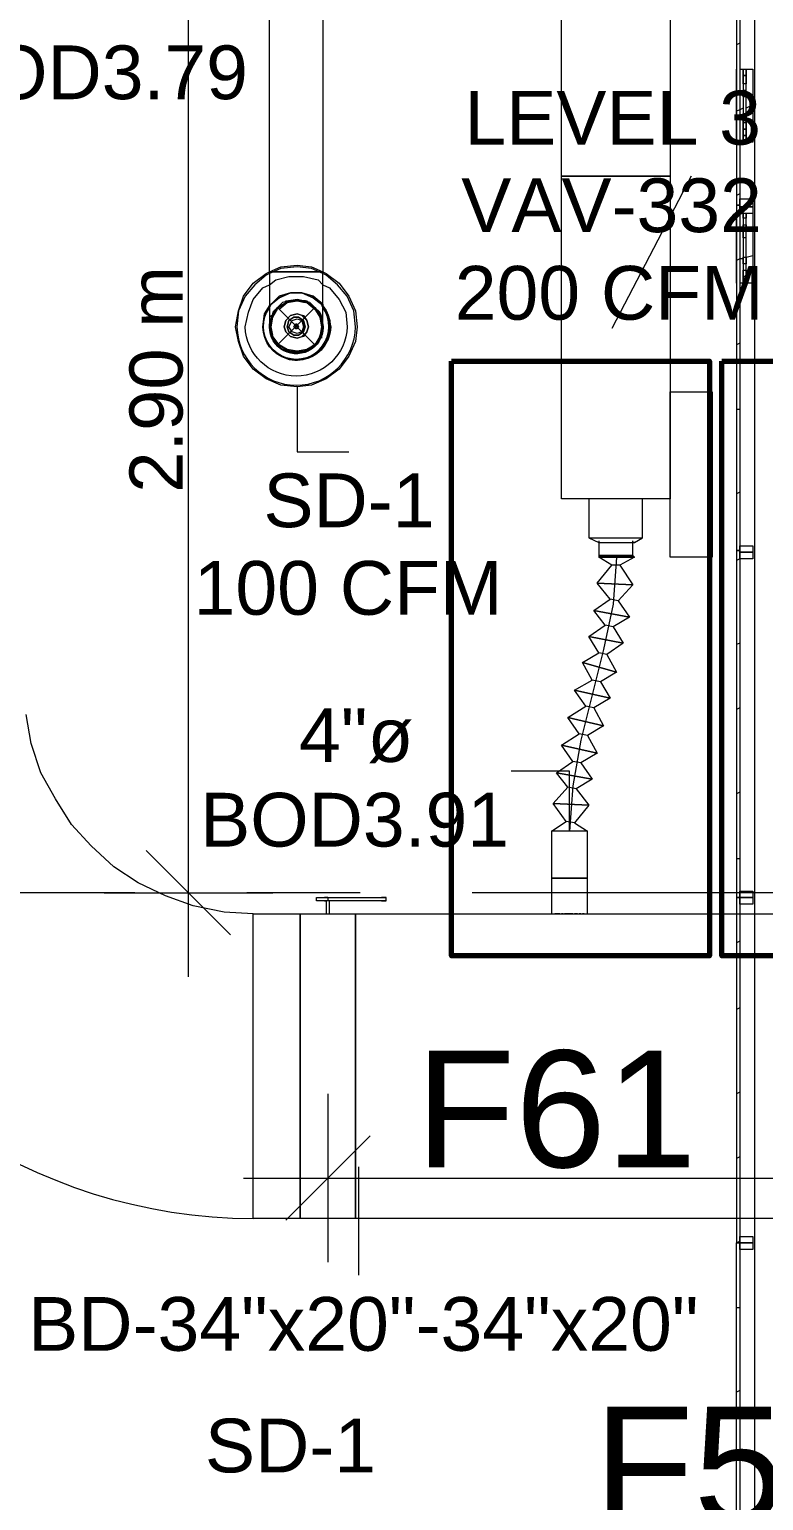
# Model space of a CAD drawing. Header units: metres. Extents: x -2 to 237, y -8 to 52.
# Drawn here: x 31.103 to 33.178, y 13.522 to 17.681 of the extents above; entities that cross this region are included whole.
import ezdxf

# ---------------------------------------------------------------- set-up
doc = ezdxf.new("R2010")
doc.units = ezdxf.units.M
doc.layers.add('HVAC - Ductos', color=5, linetype='Continuous', lineweight=0)
doc.layers.add('PDF3_Text', color=7, linetype='Continuous', lineweight=0)
doc.layers.add('PDF3_Geometry', color=7, linetype='Continuous', lineweight=0, true_color=0xaaaaaa)
doc.styles.add('PDF Arial-BoldMT-Identity-H', font='arial.ttf')
doc.styles.add('PDF Helvetica', font='')
doc.styles.get('PDF Helvetica').set_extended_font_data('Helvetica')

msp = doc.modelspace()

# ---------------------------------------------------------------- linework, layer by layer
at = {"layer": 'HVAC - Ductos', "lineweight": 0}
for points in [[(31.5522, 15.0023), (31.5522, 18.1419), (31.5522, 20.484)], [(31.9326, 17.9906), (31.9326, 16.996), (31.9417, 16.9915), (31.9784, 16.9639), (32.0059, 16.9273), (32.0242, 16.886), (32.0288, 16.8402), (32.0242, 16.7989), (32.0059, 16.7577), (31.9784, 16.721), (31.9417, 16.6935), (31.9005, 16.6752), (31.8592, 16.6706), (31.8134, 16.6752), (31.7722, 16.6935), (31.7355, 16.721), (31.708, 16.7577), (31.6942, 16.7989), (31.6851, 16.8402), (31.6942, 16.886), (31.708, 16.9273), (31.7355, 16.9639), (31.7722, 16.9915), (31.7813, 16.996), (31.7813, 17.9906)], [(32.973, 17.2665), (32.7484, 16.8356)], [(31.7813, 16.996), (31.8134, 17.0097), (31.8592, 17.0143), (31.9005, 17.0097), (31.9326, 16.996)], [(31.9326, 16.9915), (31.9005, 17.0052), (31.8592, 17.0097), (31.8134, 17.0052), (31.7813, 16.9915)], [(31.9326, 16.8402), (31.9326, 16.8493), (31.9326, 16.8677), (31.9326, 16.8952), (31.9326, 16.9319), (31.9326, 16.9777), (31.9326, 16.996), (31.9234, 16.996), (31.9096, 16.996), (31.8959, 16.996), (31.8776, 16.996), (31.8592, 16.996), (31.8363, 16.996), (31.818, 16.996), (31.8042, 16.996), (31.7905, 16.996), (31.7859, 16.996), (31.7813, 16.996), (31.7813, 16.9502), (31.7813, 16.9089), (31.7813, 16.8769), (31.7813, 16.8539), (31.7813, 16.8447)], [(31.7813, 16.996), (31.7859, 16.996), (31.7905, 16.996), (31.8042, 16.996), (31.818, 16.996), (31.8363, 16.996), (31.8592, 16.996), (31.8776, 16.996), (31.8959, 16.996), (31.9096, 16.996), (31.9234, 16.996), (31.9326, 16.996)], [(31.7813, 16.9593), (31.7996, 16.9731), (31.8363, 16.9823), (31.8776, 16.9823), (31.9188, 16.9731), (31.9326, 16.9593)], [(31.7859, 16.8677), (31.7859, 16.8723), (31.7905, 16.8723), (31.8042, 16.8952), (31.7905, 16.8815), (31.7859, 16.8631), (31.7813, 16.8493)], [(31.8088, 16.8906), (31.8317, 16.9089), (31.8592, 16.9135), (31.8868, 16.9089), (31.9096, 16.8906), (31.9234, 16.8677), (31.928, 16.8402), (31.9234, 16.8127), (31.9096, 16.7897), (31.8868, 16.776), (31.8592, 16.7715), (31.8317, 16.776), (31.8088, 16.7897), (31.7905, 16.8127), (31.7859, 16.8402), (31.7905, 16.8677), (31.8042, 16.8906)], [(31.9326, 16.8493), (31.9326, 16.8631), (31.9234, 16.8815), (31.9096, 16.8952), (31.8959, 16.9089), (31.8776, 16.9135), (31.8592, 16.9181), (31.8363, 16.9135), (31.818, 16.9089), (31.8042, 16.8952), (31.8272, 16.9089), (31.8272, 16.9135), (31.8317, 16.9135)], [(31.8317, 16.9089), (31.8592, 16.9135), (31.8822, 16.9089)], [(31.8822, 16.9135), (31.8868, 16.9135), (31.8914, 16.9089)], [(31.8868, 16.9089), (31.9096, 16.8952), (31.9234, 16.8723)], [(31.7905, 16.8173), (31.7859, 16.8402), (31.7905, 16.8677)], [(31.928, 16.8723), (31.928, 16.8677), (31.9326, 16.8402), (31.928, 16.8173)], [(31.7813, 16.8447), (31.7813, 16.8402)], [(31.7905, 16.8081), (31.7859, 16.8127), (31.7859, 16.8173)], [(31.8272, 16.776), (31.8042, 16.7897), (31.7905, 16.8127)], [(31.9234, 16.8127), (31.9096, 16.7897), (31.8868, 16.776)], [(31.928, 16.8173), (31.928, 16.8127), (31.928, 16.8081)], [(31.8317, 16.7715), (31.8272, 16.7715)], [(31.8822, 16.7715), (31.8592, 16.7669), (31.8317, 16.7715)], [(31.8914, 16.7715), (31.8868, 16.7715), (31.8822, 16.7715)], [(31.8592, 16.6706), (31.8592, 16.4873), (32.0059, 16.4873)], [(32.8126, 16.2306), (32.8355, 16.2443), (32.8355, 16.3543), (32.8264, 16.3543), (32.8126, 16.3543), (32.7988, 16.3543), (32.7805, 16.3543), (32.7621, 16.3543), (32.7392, 16.3543), (32.721, 16.3543), (32.7072, 16.3543), (32.6934, 16.3543), (32.6888, 16.3543), (32.6842, 16.3543), (32.6842, 16.2443), (32.7118, 16.2306), (32.721, 16.2306), (32.7392, 16.2306), (32.7621, 16.2306), (32.7805, 16.2306), (32.7988, 16.2306), (32.808, 16.2306), (32.8126, 16.2306), (32.808, 16.2306)], [(32.6842, 16.2443), (32.6888, 16.2443), (32.6934, 16.2443), (32.7072, 16.2443), (32.721, 16.2443), (32.7392, 16.2443), (32.7621, 16.2443), (32.7805, 16.2443), (32.7988, 16.2443), (32.8126, 16.2443), (32.8264, 16.2443), (32.8355, 16.2443)], [(32.7118, 16.2352), (32.7118, 16.1939), (32.7118, 16.1893), (32.8126, 16.1893), (32.808, 16.1939), (32.8034, 16.1939), (32.7897, 16.1939), (32.7713, 16.1939), (32.7484, 16.1939), (32.7301, 16.1939), (32.7164, 16.1939), (32.7118, 16.1939), (32.7164, 16.1939), (32.7301, 16.1939), (32.7484, 16.1939), (32.7713, 16.1939), (32.7897, 16.1939), (32.8034, 16.1939), (32.808, 16.1939), (32.808, 16.2352)], [(32.7621, 16.1893), (32.753, 16.0564), (32.7255, 15.9281), (32.6934, 15.7997), (32.6613, 15.6714), (32.6384, 15.5431), (32.6292, 15.4147)], [(32.7713, 16.1664), (32.808, 16.1114), (32.7072, 16.116), (32.7484, 16.1664), (32.7118, 16.1893), (32.7164, 16.1893), (32.7301, 16.1893), (32.7484, 16.1893), (32.7713, 16.1893), (32.7942, 16.1893), (32.808, 16.1893), (32.8126, 16.1893), (32.808, 16.1893), (32.7942, 16.1893), (32.7713, 16.1893), (32.7484, 16.1893), (32.7301, 16.1893), (32.7164, 16.1893), (32.7118, 16.1893), (32.8126, 16.1893), (32.7713, 16.1664), (32.7484, 16.1664)], [(32.7667, 16.0656), (32.7988, 16.0197), (32.698, 16.0381), (32.7438, 16.0701), (32.7072, 16.116), (32.808, 16.1114), (32.7667, 16.0656), (32.7438, 16.0701)], [(32.753, 15.9923), (32.7805, 15.9464), (32.6842, 15.9647), (32.7301, 15.9969), (32.698, 16.0381), (32.7988, 16.0197), (32.753, 15.9923), (32.7301, 15.9969)], [(32.7347, 15.9143), (32.7621, 15.8639), (32.6659, 15.8914), (32.7118, 15.9189), (32.6842, 15.9647), (32.7805, 15.9464), (32.7347, 15.9143), (32.7118, 15.9189)], [(32.7164, 15.8364), (32.7438, 15.7906), (32.643, 15.8135), (32.6934, 15.841), (32.6659, 15.8914), (32.7621, 15.8639), (32.7164, 15.8364), (32.6934, 15.841)], [(32.698, 15.7631), (32.7255, 15.7127), (32.6247, 15.7356), (32.6751, 15.7677), (32.643, 15.8135), (32.7438, 15.7906), (32.698, 15.7631), (32.6751, 15.7677)], [(32.6797, 15.6852), (32.7072, 15.6347), (32.6063, 15.6577), (32.6567, 15.6897), (32.6247, 15.7356), (32.7255, 15.7127), (32.6797, 15.6852), (32.6567, 15.6897)], [(32.6613, 15.6073), (32.6934, 15.5614), (32.5926, 15.5798), (32.6384, 15.6118), (32.6063, 15.6577), (32.7072, 15.6347), (32.6613, 15.6073), (32.6384, 15.6118)], [(32.6292, 15.4147), (32.6292, 15.5843), (32.4642, 15.5843)], [(32.6476, 15.5339), (32.6842, 15.4881), (32.5834, 15.4927), (32.6247, 15.5385), (32.5926, 15.5798), (32.6934, 15.5614), (32.6476, 15.5339), (32.6247, 15.5385)], [(32.643, 15.4377), (32.6797, 15.4147), (32.5788, 15.4147), (32.6201, 15.4423), (32.5834, 15.4927), (32.6842, 15.4881), (32.643, 15.4377), (32.6201, 15.4423)], [(32.6751, 15.4147), (32.6705, 15.4147), (32.6659, 15.4147), (32.6522, 15.4147), (32.643, 15.4147), (32.6292, 15.4147), (32.6155, 15.4147), (32.6018, 15.4147), (32.5926, 15.4147), (32.5834, 15.4147), (32.5788, 15.4147)], [(31.433, 15.3597), (31.5522, 15.2405), (31.6713, 15.1214)], [(32.6797, 15.181), (32.6797, 15.2818), (32.6751, 15.2818), (32.6705, 15.2818), (32.6659, 15.2818), (32.6522, 15.2818), (32.643, 15.2818), (32.6292, 15.2818), (32.6155, 15.2818), (32.6018, 15.2818), (32.5926, 15.2818), (32.5834, 15.2818), (32.5788, 15.2818), (32.5788, 15.181), (32.5834, 15.181)], [(31.3138, 15.2405), (31.5522, 15.2405), (31.7905, 15.2405)], [(32.6018, 15.181), (32.5972, 15.181), (32.5926, 15.181), (32.588, 15.181)], [(32.6109, 15.181), (32.6063, 15.181)], [(32.6384, 15.181), (32.6292, 15.181), (32.6155, 15.181)], [(32.6522, 15.181), (32.643, 15.181)], [(32.6613, 15.181), (32.6567, 15.181)], [(32.6705, 15.181), (32.6659, 15.181)], [(31.9463, 14.6722), (31.9463, 14.4339), (31.9463, 14.1956)], [(32.0655, 14.5531), (31.9463, 14.4339), (31.8272, 14.3147)], [(31.708, 14.4339), (35.4435, 14.4339)], [(32.0334, 14.466), (32.0334, 14.1589)]]:
    msp.add_lwpolyline(points, dxfattribs=at)
for points in [[(32.6063, 17.2665), (32.6063, 19.0081), (32.9134, 19.0081), (32.9134, 17.2665)], [(32.6063, 16.3543), (32.6063, 17.2665), (32.9134, 17.2665), (32.9134, 16.3543)], [(31.7859, 16.9043), (31.8088, 16.9273), (31.8409, 16.9365), (31.873, 16.9365), (31.9051, 16.9273), (31.9326, 16.9043), (31.9326, 16.8997), (31.9326, 16.9043), (31.9051, 16.9273), (31.873, 16.9365), (31.8409, 16.9365), (31.8088, 16.9273), (31.7859, 16.9043), (31.7813, 16.8997)], [(31.928, 16.9043), (31.9051, 16.9227), (31.873, 16.9365), (31.8409, 16.9365), (31.8088, 16.9227), (31.7859, 16.9043), (31.7813, 16.8952), (31.7859, 16.9043), (31.8088, 16.9227), (31.8409, 16.9365), (31.873, 16.9365), (31.9051, 16.9227), (31.928, 16.9043), (31.9326, 16.8952)], [(31.7813, 16.8997), (31.7676, 16.8769), (31.763, 16.8402), (31.7676, 16.8769)], [(31.928, 16.8219), (31.9234, 16.8035), (31.9096, 16.7897), (31.8959, 16.7806), (31.8776, 16.7715), (31.8592, 16.7669), (31.8409, 16.7715), (31.8226, 16.7806), (31.8042, 16.7897), (31.7951, 16.8035), (31.7859, 16.8219), (31.7859, 16.8402), (31.7859, 16.8631), (31.7951, 16.8769), (31.8042, 16.8952), (31.8226, 16.9043), (31.8409, 16.9135), (31.8592, 16.9135), (31.8776, 16.9135), (31.8959, 16.9043), (31.9096, 16.8952), (31.9234, 16.8769), (31.928, 16.8631), (31.9326, 16.8402)], [(31.7813, 16.8493), (31.7813, 16.8402)], [(31.8272, 16.8585), (31.8226, 16.8402), (31.8272, 16.8585), (31.8409, 16.8723), (31.8592, 16.8769), (31.8776, 16.8723), (31.8868, 16.8585), (31.8914, 16.8402), (31.8868, 16.8585), (31.873, 16.8723), (31.8592, 16.8769), (31.8409, 16.8723)], [(31.8363, 16.8585), (31.8317, 16.8402), (31.8363, 16.8585), (31.8501, 16.8677), (31.8638, 16.8677), (31.8776, 16.8585), (31.8822, 16.8402), (31.8776, 16.8585), (31.8638, 16.8677), (31.8501, 16.8677)], [(31.873, 16.8265), (31.8592, 16.8219), (31.8455, 16.8265), (31.8363, 16.8402), (31.8455, 16.8585), (31.8592, 16.8631), (31.873, 16.8585), (31.8776, 16.8402)], [(31.8592, 16.8356), (31.8638, 16.8402), (31.8592, 16.8356), (31.8546, 16.8356), (31.8501, 16.8402), (31.8546, 16.8493), (31.8592, 16.8493), (31.8638, 16.8402), (31.8592, 16.8447), (31.8546, 16.8447), (31.8546, 16.8402), (31.8546, 16.8356)], [(31.8868, 16.8265), (31.8914, 16.8402), (31.8868, 16.8265), (31.8776, 16.8127), (31.8592, 16.8081), (31.8409, 16.8127), (31.8272, 16.8265), (31.8226, 16.8402), (31.8272, 16.8265), (31.8409, 16.8127), (31.8592, 16.8081), (31.873, 16.8127)], [(31.8776, 16.8265), (31.8822, 16.8402), (31.8776, 16.8265), (31.8638, 16.8173), (31.8501, 16.8173), (31.8363, 16.8265), (31.8317, 16.8402), (31.8363, 16.8265), (31.8501, 16.8173), (31.8638, 16.8173)], [(33.0326, 16.1893), (32.9134, 16.1893), (32.9134, 16.6569), (33.0326, 16.6569)], [(32.7118, 16.1939), (32.7164, 16.1939), (32.7255, 16.1939), (32.7347, 16.1939), (32.7484, 16.1939), (32.7621, 16.1939), (32.7713, 16.1939), (32.7851, 16.1939), (32.7942, 16.1939), (32.8034, 16.1939), (32.808, 16.1939), (32.8034, 16.1939), (32.7942, 16.1939), (32.7851, 16.1939), (32.7713, 16.1939), (32.7621, 16.1939), (32.7484, 16.1939), (32.7347, 16.1939), (32.7255, 16.1939), (32.7164, 16.1939)], [(32.5788, 15.2818), (32.5834, 15.2818), (32.5926, 15.2818), (32.6018, 15.2818), (32.6155, 15.2818), (32.6292, 15.2818), (32.643, 15.2818), (32.6522, 15.2818), (32.6659, 15.2818), (32.6705, 15.2818), (32.6751, 15.2818), (32.6797, 15.2818), (32.6797, 15.4147), (32.6751, 15.4147), (32.6705, 15.4147), (32.6659, 15.4147), (32.6522, 15.4147), (32.643, 15.4147), (32.6292, 15.4147), (32.6155, 15.4147), (32.6018, 15.4147), (32.5926, 15.4147), (32.5834, 15.4147), (32.5788, 15.4147)], [(37.1485, 14.3193), (32.0242, 14.3193), (32.0242, 15.181), (37.1485, 15.181)]]:
    msp.add_lwpolyline(points, close=True, dxfattribs=at)
for points in [[(31.7813, 16.9915), (31.7722, 16.9869), (31.7401, 16.9593), (31.7126, 16.9273), (31.6942, 16.886), (31.6896, 16.8402, 0.985981), (32.0242, 16.8402), (32.0196, 16.886), (32.0014, 16.9273), (31.9738, 16.9593), (31.9417, 16.9869), (31.9326, 16.9915)], [(31.9326, 16.9593), (31.9509, 16.9502), (31.9784, 16.9181), (31.9968, 16.8815), (32.0014, 16.8402, -0.962403), (31.7126, 16.8402), (31.7218, 16.8815), (31.7355, 16.9181), (31.763, 16.9502), (31.7813, 16.9593)], [(30.3238, 15.2864, 0.307692), (31.7355, 14.3193), (31.7355, 15.181), (31.8684, 15.181), (31.8684, 14.3193), (31.7355, 14.3193), (31.7355, 15.181), (31.653, 15.1856), (31.5659, 15.2039), (31.488, 15.2314), (31.4101, 15.2681), (31.3414, 15.3139), (31.2772, 15.3735), (31.2222, 15.4331), (31.1764, 15.5064), (31.1351, 15.5798), (31.1076, 15.6623), (31.0938, 15.7447)]]:
    msp.add_lwpolyline(points, format="xyb", dxfattribs=at)
for points in [[(31.763, 16.8402, 1.352044), (31.9326, 16.8952), (31.9463, 16.8723), (31.9509, 16.8402, -1.352044), (31.7813, 16.8952), (31.7676, 16.8723), (31.763, 16.8402, 0.9626), (31.9555, 16.8402), (31.9463, 16.8769), (31.9326, 16.8997, -1.406276)], [(31.7813, 16.8402, 1.028016), (31.9326, 16.8493, -1.064364)]]:
    msp.add_lwpolyline(points, format="xyb", close=True, dxfattribs=at)
at = {"layer": 'PDF3_Geometry', "lineweight": 0}
for points in [[(36.8276, 22.3723), (36.9514, 22.3723), (36.9514, 18.1602), (36.8276, 18.1602), (36.8276, 16.6981), (33.2755, 16.6981), (33.2755, 18.1602), (33.1518, 18.1602), (33.1518, 13.2743), (33.1518, 12.486), (33.1518, 13.2743), (33.1472, 13.2743), (33.1105, 13.2743), (33.1472, 13.2743), (33.1472, 13.256), (33.1105, 13.256), (33.1105, 13.2743)], [(33.1105, 19.0952), (33.1014, 19.0952), (33.1014, 18.1602), (33.1014, 19.0952), (33.1105, 19.0952), (33.1105, 18.1602), (33.1014, 18.1602), (33.1014, 17.1839), (33.1105, 17.1839), (33.1105, 16.2077), (33.1014, 16.2077), (33.1014, 15.2268), (33.1105, 15.2268), (33.1105, 14.2505), (33.1014, 14.2505)], [(33.1014, 18.1602), (33.1105, 18.1602), (33.1105, 17.1839), (33.1014, 17.1839), (33.1014, 16.2077), (33.1105, 16.2077), (33.1105, 15.2268), (33.1014, 15.2268), (33.1014, 14.2505), (33.1105, 14.2505), (33.1105, 13.2743), (33.1014, 13.2743)], [(33.1105, 17.6423), (33.1014, 17.6377)], [(33.1014, 17.3627), (33.1014, 17.5689)], [(33.1105, 17.5689), (33.1197, 17.5689), (33.1197, 17.3627), (33.1105, 17.3627)], [(33.1288, 17.491), (33.1197, 17.491), (33.1197, 17.5093), (33.1288, 17.5093), (33.1288, 17.5277), (33.1197, 17.5277), (33.1197, 17.5093), (33.1288, 17.5093)], [(33.1197, 17.4589), (33.1105, 17.4543), (33.1014, 17.4497)], [(33.1472, 17.4681), (33.1288, 17.4589)], [(33.1105, 17.216), (33.1014, 17.2115)], [(33.1014, 16.9639), (33.1014, 17.1656)], [(33.1288, 17.0923), (33.1197, 17.0923), (33.1197, 17.1106), (33.1288, 17.1106), (33.1197, 17.1106), (33.1197, 17.1289), (33.1288, 17.1289), (33.1288, 17.1473), (33.1197, 17.1473), (33.1197, 17.161), (33.1197, 16.9639), (33.1105, 16.9639)], [(33.1472, 17.1656), (33.1472, 16.9639), (33.1288, 16.9639), (33.1288, 17.161), (33.1288, 17.1473), (33.1197, 17.1473), (33.1197, 17.1289), (33.1288, 17.1289), (33.1288, 17.1106)], [(33.1197, 17.0327), (33.1105, 17.0327), (33.1014, 17.0281)], [(33.1288, 17.0373), (33.1288, 17.0189), (33.1197, 17.0189), (33.1197, 17.0006), (33.1288, 17.0006), (33.1288, 17.0189), (33.1197, 17.0189), (33.1197, 17.0373), (33.1288, 17.0373), (33.1472, 17.0419)], [(33.1105, 16.7943), (33.1014, 16.7897)], [(33.1105, 16.6065), (33.1014, 16.6065)], [(33.1105, 16.3727), (33.1014, 16.3681)], [(33.1105, 16.1847), (33.1105, 16.2031), (33.1472, 16.2031), (33.1472, 16.1847), (33.1105, 16.1847), (33.1014, 16.1801)], [(33.1105, 15.9464), (33.1014, 15.9419)], [(33.1105, 15.7631), (33.1014, 15.7585)], [(33.1105, 15.5247), (33.1014, 15.5201)], [(33.1105, 15.3368), (33.1014, 15.3368)], [(31.4009, 15.2405), (30.1313, 15.2405)], [(32.038, 15.2405), (31.7172, 15.2405)], [(33.6238, 15.2405), (32.3542, 15.2405)], [(33.1105, 15.1031), (33.1014, 15.0985)], [(33.1105, 14.9151), (33.1014, 14.9106)], [(33.1105, 14.6768), (33.1014, 14.6722)], [(33.1105, 14.4935), (33.1014, 14.4889)], [(36.8276, 11.8168), (33.2801, 11.8168), (33.1518, 11.8168), (33.1518, 12.486), (33.1518, 11.8168), (33.1472, 11.8168), (33.1472, 11.8214), (33.1105, 11.8214), (33.1014, 11.8214), (33.1014, 12.0368), (33.1014, 13.2743), (33.1014, 12.0368), (33.1105, 12.0368), (33.1105, 11.8214), (33.1014, 11.8214), (33.1014, 12.0368), (33.1105, 12.0368), (33.1105, 13.2743), (33.1014, 13.2743), (33.1014, 14.2505), (33.1105, 14.2551)], [(33.1105, 14.0672), (33.1014, 14.0672)], [(33.1105, 13.8335), (33.1014, 13.8289)], [(33.1105, 13.6456), (33.1014, 13.641)]]:
    msp.add_lwpolyline(points, dxfattribs=at)
for points in [[(33.1288, 17.5689), (33.1288, 17.5506), (33.1197, 17.5506), (33.1197, 17.5689)], [(33.1472, 17.3627), (33.1288, 17.3627), (33.1288, 17.5689), (33.1472, 17.5689)], [(33.1197, 17.5277), (33.1197, 17.5506), (33.1288, 17.5506), (33.1288, 17.5277)], [(33.1197, 17.4177), (33.1197, 17.4406), (33.1288, 17.4406), (33.1288, 17.4177)], [(33.1197, 17.3993), (33.1197, 17.4177), (33.1288, 17.4177), (33.1288, 17.3993)], [(33.1197, 17.381), (33.1197, 17.3993), (33.1288, 17.3993), (33.1288, 17.381)], [(33.1197, 17.3627), (33.1197, 17.381), (33.1288, 17.381), (33.1288, 17.3627)], [(33.1105, 17.1793), (33.1105, 17.2023), (33.1472, 17.2023), (33.1472, 17.1793)], [(33.1105, 17.161), (33.1105, 17.1793), (33.1472, 17.1793), (33.1472, 17.161)], [(33.1197, 16.9823), (33.1197, 17.0006), (33.1288, 17.0006), (33.1288, 16.9823)], [(33.1197, 16.9639), (33.1197, 16.9823), (33.1288, 16.9823), (33.1288, 16.9639)], [(33.1105, 16.2031), (33.1105, 16.2214), (33.1472, 16.2214), (33.1472, 16.2031)], [(33.1105, 15.2268), (33.1105, 15.2451), (33.1472, 15.2451), (33.1472, 15.2268)], [(33.1105, 15.2085), (33.1105, 15.2268), (33.1472, 15.2268), (33.1472, 15.2085)], [(33.1105, 14.2505), (33.1105, 14.2689), (33.1472, 14.2689), (33.1472, 14.2505)], [(33.1105, 14.2322), (33.1105, 14.2505), (33.1472, 14.2505), (33.1472, 14.2322)]]:
    msp.add_lwpolyline(points, close=True, dxfattribs=at)
at = {"layer": 'PDF3_Geometry', "color": 8, "lineweight": 0, "true_color": 0x808080}
msp.add_lwpolyline([(31.9188, 16.886), (31.8822, 16.9135), (31.8363, 16.9135), (31.7951, 16.886), (31.7813, 16.8402), (31.7951, 16.7989), (31.8363, 16.7715), (31.8822, 16.7715), (31.9188, 16.7989), (31.9326, 16.8402)], close=True, dxfattribs=at)
for points in [[(31.8042, 16.8952), (31.9096, 16.7897)], [(31.9096, 16.8952), (31.8042, 16.7897)]]:
    msp.add_lwpolyline(points, dxfattribs=at)
at = {"layer": 'PDF3_Geometry', "color": 232, "lineweight": 70, "true_color": 0xe91e64}
for points in [[(32.2958, 16.7434), (33.0248, 16.7434), (33.0248, 15.0619), (32.2958, 15.0619)], [(33.0597, 16.7434), (33.7887, 16.7434), (33.7887, 15.0619), (33.0597, 15.0619)]]:
    msp.add_lwpolyline(points, close=True, dxfattribs=at)
at = {"layer": 'PDF3_Geometry', "color": 1, "lineweight": 0}
for points in [[(32.0976, 15.2177), (32.1022, 15.2177), (32.1067, 15.2177), (32.1113, 15.2177), (32.1067, 15.2177), (32.1022, 15.2177), (32.0976, 15.2177), (31.9463, 15.2177), (31.9142, 15.2177), (31.9142, 15.2268), (31.9463, 15.2268), (31.9463, 15.2177), (31.9417, 15.2177), (31.9371, 15.2177), (31.9417, 15.2177), (31.9417, 15.181)], [(31.9463, 15.2268), (32.0976, 15.2268), (32.1022, 15.2268), (32.1067, 15.2268), (32.1113, 15.2268), (32.1067, 15.2268), (32.1022, 15.2268), (32.0976, 15.2268)], [(32.1113, 15.2177), (32.1113, 15.2268)], [(31.9509, 15.181), (31.9509, 15.2177)]]:
    msp.add_lwpolyline(points, dxfattribs=at)
for points in [[(31.9463, 15.2268), (31.9417, 15.2268), (31.9371, 15.2268), (31.9417, 15.2268)], [(31.8684, 15.181), (32.0242, 15.181), (32.0242, 14.3193), (31.8684, 14.3193)]]:
    msp.add_lwpolyline(points, close=True, dxfattribs=at)

# ---------------------------------------------------------------- texts
at = {"layer": 'PDF3_Text', "lineweight": 0, "attachment_point": 4, "style": 'PDF Helvetica'}
for s, insert, char_height in [('BOD3.79', (30.8475, 17.5589), 0.15195), ('LEVEL 3', (32.3325, 17.4305), 0.15195), ('VAV-332', (32.3233, 17.183), 0.15195), ('200 CFM', (32.305, 16.9355), 0.15195), ('SD-1', (31.7642, 16.3488), 0.15195), ('100 CFM', (31.5671, 16.1013), 0.15195), ('4"ø', (31.865, 15.6842), 0.15195), ('BOD3.91', (31.5854, 15.4459), 0.15195), ('BD-34"x20"-34"x20"', (31.0995, 14.0204), 0.151954), ('SD-1', (31.5991, 13.6766), 0.15195)]:
    msp.add_mtext(s, dxfattribs=dict(at, insert=insert, char_height=char_height))
at = {"layer": 'PDF3_Text', "lineweight": 0, "insert": (31.4619, 16.3714), "char_height": 0.15008, "attachment_point": 4, "rotation": 90, "style": 'PDF Helvetica'}
msp.add_mtext('2.90 m', dxfattribs=at)
at = {"layer": 'PDF3_Text', "color": 232, "lineweight": 70, "true_color": 0xe91e64, "char_height": 0.33001, "attachment_point": 4, "style": 'PDF Arial-BoldMT-Identity-H'}
for s, insert in [('F61', (32.1943, 14.627)), ('F53', (32.6985, 13.6206))]:
    msp.add_mtext(s, dxfattribs=dict(at, insert=insert))

doc.saveas('drawing.dxf')
